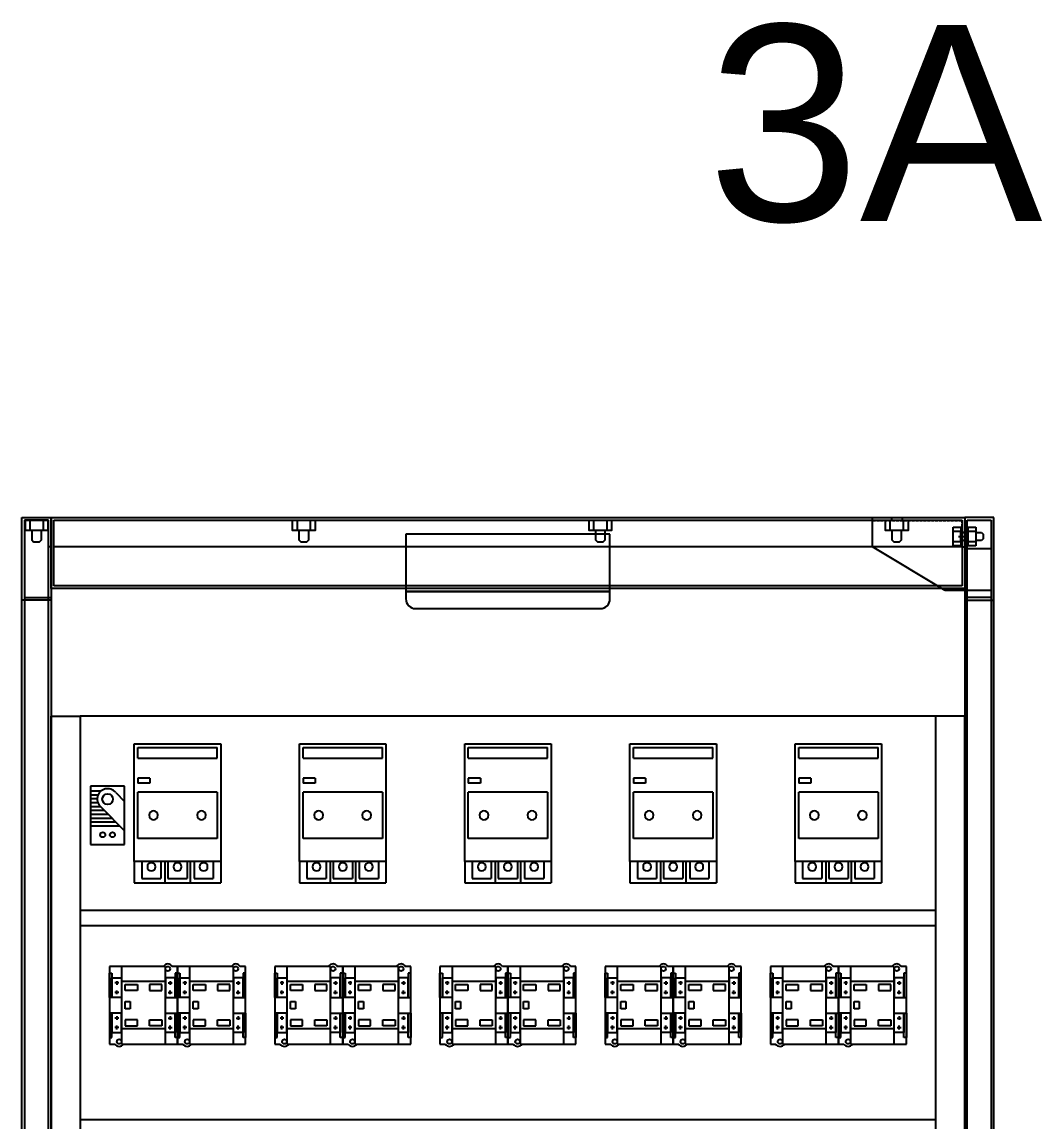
# Model space of a CAD drawing. Header units: millimetres. Extents: x 3151 to 30896, y 1337 to 7086.
# Drawn here: x 28971 to 30021, y 5915 to 7047 of the extents above; entities that cross this region are included whole.
import ezdxf

# ---------------------------------------------------------------- set-up
doc = ezdxf.new("R2010")
doc.units = ezdxf.units.MM
doc.linetypes.add('CENTER', pattern=[2, 1.25, -0.25, 0.25, -0.25])
doc.linetypes.add('DASHED2', pattern=[0.375, 0.25, -0.125])
doc.styles.get("Standard").update_dxf_attribs({"font": 'arial.ttf'})

msp = doc.modelspace()

# ---------------------------------------------------------------- linework, layer by layer
at = {"color": 7}
for p, q in [((28971.5, 6451.7), (28971.5, 6536.7)), ((28971.5, 6536.7), (29001.5, 6536.7)), ((28971.5, 4336.7), (28971.5, 6536.7)), ((28971.5, 6536.7), (29001.5, 6536.7)), ((28998.8, 6534), (28974.1, 6534)), ((28974.1, 6534), (28974.1, 6454.3)), ((28998.8, 6534), (28974.1, 6534)), ((28974.1, 6534), (28974.1, 4339.3)), ((28998.8, 6506.7), (28998.8, 6534)), ((28998.8, 4339.3), (28998.8, 6534)), ((29001.5, 6536.7), (29001.5, 6506.7)), ((29001.5, 6536.7), (29001.5, 4336.7)), ((29001.5, 6463.7), (29001.5, 6536.7)), ((29001.5, 6536.7), (29941.5, 6536.7)), ((29004.1, 6534), (29938.8, 6534)), ((29004.1, 6466.3), (29004.1, 6534)), ((29846.5, 6506.7), (29846.5, 6536.7)), ((29846.5, 6536.7), (29941.5, 6536.7)), ((29938.8, 6534), (29938.8, 6466.3)), ((29941.5, 6536.7), (29941.5, 6504.7)), ((29971.5, 6536.7), (29941.5, 6536.7)), ((29941.5, 6536.7), (29941.5, 6506.7)), ((29971.5, 6536.7), (29941.5, 6536.7)), ((29941.5, 6536.7), (29941.5, 4336.7)), ((29941.5, 6536.7), (29941.5, 6463.7)), ((29944.1, 6506.7), (29944.1, 6534)), ((29944.1, 6534), (29968.8, 6534)), ((29944.1, 6534), (29968.8, 6534)), ((29944.1, 4339.3), (29944.1, 6534)), ((29968.8, 6534), (29968.8, 6454.3)), ((29968.8, 6534), (29968.8, 4339.3)), ((29971.5, 6451.7), (29971.5, 6536.7)), ((29971.5, 4336.7), (29971.5, 6536.7)), ((29576.5, 6519.5), (29366.5, 6519.5)), ((29366.5, 6519.5), (29366.5, 6460.5)), ((29576.5, 6460.5), (29576.5, 6519.5)), ((29929.6, 6507.7), (29929.6, 6526.7)), ((29929.6, 6526.7), (29937.6, 6526.7)), ((29929.6, 6511.6), (29929.6, 6522.8)), ((29929.6, 6522.8), (29937.6, 6522.8)), ((29937.6, 6526.7), (29937.6, 6507.7)), ((29937.6, 6522.8), (29937.6, 6511.6)), ((29937.6, 6513.2), (29937.6, 6521.2)), ((29937.6, 6521.2), (29945, 6521.2)), ((29945, 6507.7), (29945, 6526.7)), ((29945, 6526.7), (29953, 6526.7)), ((29945, 6511.6), (29945, 6522.8)), ((29945, 6522.8), (29953, 6522.8)), ((29953, 6526.7), (29953, 6507.7)), ((29953, 6522.8), (29953, 6511.6)), ((29953, 6521.2), (29958.7, 6521.2)), ((29958.7, 6521.2), (29960.3, 6519.6)), ((29960.3, 6519.6), (29960.3, 6514.8)), ((29001.5, 6506.7), (28998.8, 6506.7)), ((29938.8, 6506.7), (29004.1, 6506.7)), ((29921.5, 6461.7), (29846.5, 6506.7)), ((29937.6, 6511.6), (29929.6, 6511.6)), ((29937.6, 6507.7), (29929.6, 6507.7)), ((29945, 6513.2), (29937.6, 6513.2)), ((29941.5, 6506.7), (29944.1, 6506.7)), ((29953, 6511.6), (29945, 6511.6)), ((29953, 6507.7), (29945, 6507.7)), ((29958.7, 6513.2), (29953, 6513.2)), ((29960.3, 6514.8), (29958.7, 6513.2)), ((29941.5, 6504.7), (29968.8, 6504.7)), ((29968.8, 6504.7), (29968.8, 6461.7)), ((29941.5, 6463.7), (29001.5, 6463.7)), ((29938.8, 6466.3), (29004.1, 6466.3)), ((29968.8, 6461.7), (29921.5, 6461.7)), ((29001.5, 6451.7), (28971.5, 6451.7)), ((28974.1, 6454.3), (29001.5, 6454.3)), ((29001.5, 6454.3), (29001.5, 6451.7)), ((29576.5, 6460.5), (29366.5, 6460.5)), ((29366.5, 6460.5), (29366.5, 6453)), ((29366.5, 6460.5), (29576.5, 6460.5)), ((29576.5, 6453), (29576.5, 6460.5)), ((29941.5, 6454.3), (29941.5, 6451.7)), ((29968.8, 6454.3), (29941.5, 6454.3)), ((29941.5, 6451.7), (29971.5, 6451.7)), ((29376.5, 6443), (29566.5, 6443)), ((29001.5, 4779.2), (29001.5, 6332.2)), ((29001.5, 6332.2), (29031.5, 6332.2)), ((29911.5, 6332.2), (29031.5, 6332.2)), ((29031.5, 6332.2), (29031.5, 4779.2)), ((29941.5, 6332.2), (29911.5, 6332.2)), ((29911.5, 6332.2), (29911.5, 4779.2)), ((29941.5, 4779.2), (29941.5, 6332.2)), ((29087, 6303.7), (29176, 6303.7)), ((29087, 6182.6), (29087, 6303.7)), ((29176, 6303.7), (29176, 6182.6)), ((29257, 6303.7), (29346, 6303.7)), ((29257, 6182.6), (29257, 6303.7)), ((29346, 6303.7), (29346, 6182.6)), ((29427, 6303.7), (29516, 6303.7)), ((29427, 6182.6), (29427, 6303.7)), ((29516, 6303.7), (29516, 6182.6)), ((29597, 6303.7), (29686, 6303.7)), ((29597, 6182.6), (29597, 6303.7)), ((29686, 6303.7), (29686, 6182.6)), ((29767, 6303.7), (29856, 6303.7)), ((29767, 6182.6), (29767, 6303.7)), ((29856, 6303.7), (29856, 6182.6)), ((29090.7, 6299.8), (29172.3, 6299.8)), ((29090.7, 6288.8), (29090.7, 6299.8)), ((29172.3, 6288.8), (29172.3, 6299.8)), ((29260.7, 6299.8), (29342.3, 6299.8)), ((29260.7, 6288.8), (29260.7, 6299.8)), ((29342.3, 6288.8), (29342.3, 6299.8)), ((29430.7, 6299.8), (29512.3, 6299.8)), ((29430.7, 6288.8), (29430.7, 6299.8)), ((29512.3, 6288.8), (29512.3, 6299.8)), ((29600.7, 6299.8), (29682.3, 6299.8)), ((29600.7, 6288.8), (29600.7, 6299.8)), ((29682.3, 6288.8), (29682.3, 6299.8)), ((29770.7, 6299.8), (29852.3, 6299.8)), ((29770.7, 6288.8), (29770.7, 6299.8)), ((29852.3, 6288.8), (29852.3, 6299.8)), ((29090.7, 6288.8), (29172.3, 6288.8)), ((29260.7, 6288.8), (29342.3, 6288.8)), ((29430.7, 6288.8), (29512.3, 6288.8)), ((29600.7, 6288.8), (29682.3, 6288.8)), ((29770.7, 6288.8), (29852.3, 6288.8)), ((29077.1, 6260.1), (29042.1, 6260.1)), ((29042.1, 6260.1), (29042.1, 6200.1)), ((29077.1, 6200.1), (29077.1, 6260.1)), ((29103.1, 6268.4), (29090.7, 6268.4)), ((29090.7, 6268.4), (29090.7, 6263.3)), ((29103.1, 6263.3), (29090.7, 6263.3)), ((29103.1, 6268.4), (29103.1, 6263.3)), ((29273.1, 6268.4), (29260.7, 6268.4)), ((29260.7, 6268.4), (29260.7, 6263.3)), ((29273.1, 6263.3), (29260.7, 6263.3)), ((29273.1, 6268.4), (29273.1, 6263.3)), ((29443.1, 6268.4), (29430.7, 6268.4)), ((29430.7, 6268.4), (29430.7, 6263.3)), ((29443.1, 6263.3), (29430.7, 6263.3)), ((29443.1, 6268.4), (29443.1, 6263.3)), ((29613.1, 6268.4), (29600.7, 6268.4)), ((29600.7, 6268.4), (29600.7, 6263.3)), ((29613.1, 6263.3), (29600.7, 6263.3)), ((29613.1, 6268.4), (29613.1, 6263.3)), ((29783.1, 6268.4), (29770.7, 6268.4)), ((29770.7, 6268.4), (29770.7, 6263.3)), ((29783.1, 6263.3), (29770.7, 6263.3)), ((29783.1, 6268.4), (29783.1, 6263.3)), ((29042.1, 6255.3), (29053.1, 6255.3)), ((29042.1, 6251.3), (29049.9, 6251.3)), ((29042.1, 6247.3), (29048.9, 6247.3)), ((29067.9, 6253.6), (29077.1, 6244.4)), ((29172.3, 6254.1), (29090.7, 6254.1)), ((29090.7, 6206.1), (29090.7, 6254.1)), ((29172.3, 6254.1), (29172.3, 6206.1)), ((29342.3, 6254.1), (29260.7, 6254.1)), ((29260.7, 6206.1), (29260.7, 6254.1)), ((29342.3, 6254.1), (29342.3, 6206.1)), ((29512.3, 6254.1), (29430.7, 6254.1)), ((29430.7, 6206.1), (29430.7, 6254.1)), ((29512.3, 6254.1), (29512.3, 6206.1)), ((29682.3, 6254.1), (29600.7, 6254.1)), ((29600.7, 6206.1), (29600.7, 6254.1)), ((29682.3, 6254.1), (29682.3, 6206.1)), ((29852.3, 6254.1), (29770.7, 6254.1)), ((29770.7, 6206.1), (29770.7, 6254.1)), ((29852.3, 6254.1), (29852.3, 6206.1)), ((29042.1, 6243.3), (29049.5, 6243.3)), ((29042.1, 6239.3), (29051.9, 6239.3)), ((29042.1, 6235.3), (29056, 6235.3)), ((29053, 6238.4), (29077.1, 6214.3)), ((29042.1, 6231.3), (29060, 6231.3)), ((29042.1, 6227.3), (29064.1, 6227.3)), ((29042.1, 6223.3), (29068.1, 6223.3)), ((29042.1, 6219.3), (29072.1, 6219.3)), ((29172.3, 6206.1), (29090.7, 6206.1)), ((29342.3, 6206.1), (29260.7, 6206.1)), ((29512.3, 6206.1), (29430.7, 6206.1)), ((29682.3, 6206.1), (29600.7, 6206.1)), ((29852.3, 6206.1), (29770.7, 6206.1)), ((29042.1, 6200.1), (29077.1, 6200.1)), ((29176, 6182.6), (29087, 6182.6)), ((29087, 6182.6), (29087, 6160.7)), ((29094.7, 6182.6), (29094.7, 6164.9)), ((29114.4, 6182.6), (29114.4, 6164.9)), ((29118.5, 6182.6), (29118.5, 6160.7)), ((29121.6, 6182.6), (29121.6, 6164.9)), ((29141.4, 6182.6), (29141.4, 6164.9)), ((29144.5, 6182.6), (29144.5, 6160.7)), ((29148.5, 6182.6), (29148.5, 6164.9)), ((29168.3, 6182.6), (29168.3, 6164.9)), ((29176, 6182.6), (29176, 6160.7)), ((29346, 6182.6), (29257, 6182.6)), ((29257, 6182.6), (29257, 6160.7)), ((29264.7, 6182.6), (29264.7, 6164.9)), ((29284.4, 6182.6), (29284.4, 6164.9)), ((29288.5, 6182.6), (29288.5, 6160.7)), ((29291.6, 6182.6), (29291.6, 6164.9)), ((29311.4, 6182.6), (29311.4, 6164.9)), ((29314.5, 6182.6), (29314.5, 6160.7)), ((29318.5, 6182.6), (29318.5, 6164.9)), ((29338.3, 6182.6), (29338.3, 6164.9)), ((29346, 6182.6), (29346, 6160.7)), ((29516, 6182.6), (29427, 6182.6)), ((29427, 6182.6), (29427, 6160.7)), ((29434.7, 6182.6), (29434.7, 6164.9)), ((29454.4, 6182.6), (29454.4, 6164.9)), ((29458.5, 6182.6), (29458.5, 6160.7)), ((29461.6, 6182.6), (29461.6, 6164.9)), ((29481.4, 6182.6), (29481.4, 6164.9)), ((29484.5, 6182.6), (29484.5, 6160.7)), ((29488.5, 6182.6), (29488.5, 6164.9)), ((29508.3, 6182.6), (29508.3, 6164.9)), ((29516, 6182.6), (29516, 6160.7)), ((29686, 6182.6), (29597, 6182.6)), ((29597, 6182.6), (29597, 6160.7)), ((29604.7, 6182.6), (29604.7, 6164.9)), ((29624.4, 6182.6), (29624.4, 6164.9)), ((29628.5, 6182.6), (29628.5, 6160.7)), ((29631.6, 6182.6), (29631.6, 6164.9)), ((29651.4, 6182.6), (29651.4, 6164.9)), ((29654.5, 6182.6), (29654.5, 6160.7)), ((29658.5, 6182.6), (29658.5, 6164.9)), ((29678.3, 6182.6), (29678.3, 6164.9)), ((29686, 6182.6), (29686, 6160.7)), ((29856, 6182.6), (29767, 6182.6)), ((29767, 6182.6), (29767, 6160.7)), ((29774.7, 6182.6), (29774.7, 6164.9)), ((29794.4, 6182.6), (29794.4, 6164.9)), ((29798.5, 6182.6), (29798.5, 6160.7)), ((29801.6, 6182.6), (29801.6, 6164.9)), ((29821.4, 6182.6), (29821.4, 6164.9)), ((29824.5, 6182.6), (29824.5, 6160.7)), ((29828.5, 6182.6), (29828.5, 6164.9)), ((29848.3, 6182.6), (29848.3, 6164.9)), ((29856, 6182.6), (29856, 6160.7)), ((29087, 6160.7), (29176, 6160.7)), ((29094.7, 6164.9), (29114.4, 6164.9)), ((29121.6, 6164.9), (29141.4, 6164.9)), ((29148.5, 6164.9), (29168.3, 6164.9)), ((29257, 6160.7), (29346, 6160.7)), ((29264.7, 6164.9), (29284.4, 6164.9)), ((29291.6, 6164.9), (29311.4, 6164.9)), ((29318.5, 6164.9), (29338.3, 6164.9)), ((29427, 6160.7), (29516, 6160.7)), ((29434.7, 6164.9), (29454.4, 6164.9)), ((29461.6, 6164.9), (29481.4, 6164.9)), ((29488.5, 6164.9), (29508.3, 6164.9)), ((29597, 6160.7), (29686, 6160.7)), ((29604.7, 6164.9), (29624.4, 6164.9)), ((29631.6, 6164.9), (29651.4, 6164.9)), ((29658.5, 6164.9), (29678.3, 6164.9)), ((29767, 6160.7), (29856, 6160.7)), ((29774.7, 6164.9), (29794.4, 6164.9)), ((29801.6, 6164.9), (29821.4, 6164.9)), ((29828.5, 6164.9), (29848.3, 6164.9)), ((29911.5, 6132.2), (29031.5, 6132.2)), ((29031.5, 6116.7), (29911.5, 6116.7)), ((29941.5, 6116.7), (29941.5, 5916.7)), ((29074, 6074.6), (29061.5, 6074.6)), ((29061.5, 6074.6), (29061.5, 5994.6)), ((29061.5, 6042.7), (29061.5, 6067.7)), ((29061.5, 6067.7), (29064, 6067.7)), ((29064, 6067.7), (29064, 6042.7)), ((29119, 6074.6), (29074, 6074.6)), ((29074, 6074.6), (29074, 5994.6)), ((29119, 5994.6), (29119, 6074.6)), ((29131.5, 6074.6), (29125.8, 6074.6)), ((29131.5, 6067.7), (29129, 6067.7)), ((29129, 6067.7), (29129, 6042.7)), ((29144, 6074.6), (29131.5, 6074.6)), ((29131.5, 6074.6), (29131.5, 5994.6)), ((29131.5, 5994.6), (29131.5, 6074.6)), ((29131.5, 6042.7), (29131.5, 6067.7)), ((29131.5, 6067.7), (29134, 6067.7)), ((29131.5, 6042.7), (29131.5, 6067.7)), ((29134, 6067.7), (29134, 6042.7)), ((29189, 6074.6), (29144, 6074.6)), ((29144, 6074.6), (29144, 5994.6)), ((29189, 5994.6), (29189, 6074.6)), ((29201.5, 6074.6), (29195.8, 6074.6)), ((29201.5, 6067.7), (29199, 6067.7)), ((29199, 6067.7), (29199, 6042.7)), ((29201.5, 5994.6), (29201.5, 6074.6)), ((29201.5, 6042.7), (29201.5, 6067.7)), ((29244, 6074.6), (29231.5, 6074.6)), ((29231.5, 6074.6), (29231.5, 5994.6)), ((29231.5, 6042.7), (29231.5, 6067.7)), ((29231.5, 6067.7), (29234, 6067.7)), ((29234, 6067.7), (29234, 6042.7)), ((29289, 6074.6), (29244, 6074.6)), ((29244, 6074.6), (29244, 5994.6)), ((29289, 5994.6), (29289, 6074.6)), ((29301.5, 6074.6), (29295.8, 6074.6)), ((29301.5, 6067.7), (29299, 6067.7)), ((29299, 6067.7), (29299, 6042.7)), ((29301.5, 5994.6), (29301.5, 6074.6)), ((29314, 6074.6), (29301.5, 6074.6)), ((29301.5, 6074.6), (29301.5, 5994.6)), ((29301.5, 6042.7), (29301.5, 6067.7)), ((29301.5, 6042.7), (29301.5, 6067.7)), ((29301.5, 6067.7), (29304, 6067.7)), ((29304, 6067.7), (29304, 6042.7)), ((29359, 6074.6), (29314, 6074.6)), ((29314, 6074.6), (29314, 5994.6)), ((29359, 5994.6), (29359, 6074.6)), ((29371.5, 6074.6), (29365.8, 6074.6)), ((29371.5, 6067.7), (29369, 6067.7)), ((29369, 6067.7), (29369, 6042.7)), ((29371.5, 5994.6), (29371.5, 6074.6)), ((29371.5, 6042.7), (29371.5, 6067.7)), ((29414, 6074.6), (29401.5, 6074.6)), ((29401.5, 6074.6), (29401.5, 5994.6)), ((29401.5, 6042.7), (29401.5, 6067.7)), ((29401.5, 6067.7), (29404, 6067.7)), ((29404, 6067.7), (29404, 6042.7)), ((29459, 6074.6), (29414, 6074.6)), ((29414, 6074.6), (29414, 5994.6)), ((29459, 5994.6), (29459, 6074.6)), ((29471.5, 6074.6), (29465.8, 6074.6)), ((29471.5, 6067.7), (29469, 6067.7)), ((29469, 6067.7), (29469, 6042.7)), ((29484, 6074.6), (29471.5, 6074.6)), ((29471.5, 6074.6), (29471.5, 5994.6)), ((29471.5, 5994.6), (29471.5, 6074.6)), ((29471.5, 6042.7), (29471.5, 6067.7)), ((29471.5, 6067.7), (29474, 6067.7)), ((29471.5, 6042.7), (29471.5, 6067.7)), ((29474, 6067.7), (29474, 6042.7)), ((29529, 6074.6), (29484, 6074.6)), ((29484, 6074.6), (29484, 5994.6)), ((29529, 5994.6), (29529, 6074.6)), ((29541.5, 6074.6), (29535.8, 6074.6)), ((29541.5, 6067.7), (29539, 6067.7)), ((29539, 6067.7), (29539, 6042.7)), ((29541.5, 5994.6), (29541.5, 6074.6)), ((29541.5, 6042.7), (29541.5, 6067.7)), ((29584, 6074.6), (29571.5, 6074.6)), ((29571.5, 6074.6), (29571.5, 5994.6)), ((29571.5, 6042.7), (29571.5, 6067.7)), ((29571.5, 6067.7), (29574, 6067.7)), ((29574, 6067.7), (29574, 6042.7)), ((29629, 6074.6), (29584, 6074.6)), ((29584, 6074.6), (29584, 5994.6)), ((29629, 5994.6), (29629, 6074.6)), ((29641.5, 6074.6), (29635.8, 6074.6)), ((29641.5, 6067.7), (29639, 6067.7)), ((29639, 6067.7), (29639, 6042.7)), ((29654, 6074.6), (29641.5, 6074.6)), ((29641.5, 6074.6), (29641.5, 5994.6)), ((29641.5, 5994.6), (29641.5, 6074.6)), ((29641.5, 6042.7), (29641.5, 6067.7)), ((29641.5, 6067.7), (29644, 6067.7)), ((29641.5, 6042.7), (29641.5, 6067.7)), ((29644, 6067.7), (29644, 6042.7)), ((29699, 6074.6), (29654, 6074.6)), ((29654, 6074.6), (29654, 5994.6)), ((29699, 5994.6), (29699, 6074.6)), ((29711.5, 6074.6), (29705.8, 6074.6)), ((29711.5, 6067.7), (29709, 6067.7)), ((29709, 6067.7), (29709, 6042.7)), ((29711.5, 5994.6), (29711.5, 6074.6)), ((29711.5, 6042.7), (29711.5, 6067.7)), ((29754, 6074.6), (29741.5, 6074.6)), ((29741.5, 6074.6), (29741.5, 5994.6)), ((29741.5, 6042.7), (29741.5, 6067.7)), ((29741.5, 6067.7), (29744, 6067.7)), ((29744, 6067.7), (29744, 6042.7)), ((29799, 6074.6), (29754, 6074.6)), ((29754, 6074.6), (29754, 5994.6)), ((29799, 5994.6), (29799, 6074.6)), ((29811.5, 6074.6), (29805.8, 6074.6)), ((29811.5, 6067.7), (29809, 6067.7)), ((29809, 6067.7), (29809, 6042.7)), ((29811.5, 5994.6), (29811.5, 6074.6)), ((29824, 6074.6), (29811.5, 6074.6)), ((29811.5, 6074.6), (29811.5, 5994.6)), ((29811.5, 6042.7), (29811.5, 6067.7)), ((29811.5, 6042.7), (29811.5, 6067.7)), ((29811.5, 6067.7), (29814, 6067.7)), ((29814, 6067.7), (29814, 6042.7)), ((29869, 6074.6), (29824, 6074.6)), ((29824, 6074.6), (29824, 5994.6)), ((29869, 5994.6), (29869, 6074.6)), ((29881.5, 6074.6), (29875.8, 6074.6)), ((29881.5, 6067.7), (29879, 6067.7)), ((29879, 6067.7), (29879, 6042.7)), ((29881.5, 5994.6), (29881.5, 6074.6)), ((29881.5, 6042.7), (29881.5, 6067.7)), ((29064, 6042.7), (29064, 6062.7)), ((29064, 6062.7), (29074, 6062.7)), ((29071, 6057.5), (29067, 6057.5)), ((29069, 6059.5), (29069, 6055.5)), ((29074, 6062.7), (29074, 6042.7)), ((29119, 6059), (29074, 6059)), ((29077.6, 6049.8), (29077.6, 6056)), ((29077.6, 6056), (29090.2, 6056)), ((29090.2, 6056), (29090.2, 6049.8)), ((29115.3, 6056), (29102.8, 6056)), ((29102.8, 6056), (29102.8, 6049.8)), ((29115.3, 6049.8), (29115.3, 6056)), ((29129, 6062.7), (29119, 6062.7)), ((29119, 6062.7), (29119, 6042.7)), ((29122, 6057.5), (29126, 6057.5)), ((29124, 6059.5), (29124, 6055.5)), ((29129, 6042.7), (29129, 6062.7)), ((29134, 6042.7), (29134, 6062.7)), ((29134, 6062.7), (29144, 6062.7)), ((29141, 6057.5), (29137, 6057.5)), ((29139, 6059.5), (29139, 6055.5)), ((29144, 6062.7), (29144, 6042.7)), ((29189, 6059), (29144, 6059)), ((29147.6, 6049.8), (29147.6, 6056)), ((29147.6, 6056), (29160.2, 6056)), ((29160.2, 6056), (29160.2, 6049.8)), ((29185.3, 6056), (29172.8, 6056)), ((29172.8, 6056), (29172.8, 6049.8)), ((29185.3, 6049.8), (29185.3, 6056)), ((29199, 6062.7), (29189, 6062.7)), ((29189, 6062.7), (29189, 6042.7)), ((29192, 6057.5), (29196, 6057.5)), ((29194, 6059.5), (29194, 6055.5)), ((29199, 6042.7), (29199, 6062.7)), ((29234, 6042.7), (29234, 6062.7)), ((29234, 6062.7), (29244, 6062.7)), ((29241, 6057.5), (29237, 6057.5)), ((29239, 6059.5), (29239, 6055.5)), ((29244, 6062.7), (29244, 6042.7)), ((29289, 6059), (29244, 6059)), ((29247.6, 6049.8), (29247.6, 6056)), ((29247.6, 6056), (29260.2, 6056)), ((29260.2, 6056), (29260.2, 6049.8)), ((29285.3, 6056), (29272.8, 6056)), ((29272.8, 6056), (29272.8, 6049.8)), ((29285.3, 6049.8), (29285.3, 6056)), ((29299, 6062.7), (29289, 6062.7)), ((29289, 6062.7), (29289, 6042.7)), ((29292, 6057.5), (29296, 6057.5)), ((29294, 6059.5), (29294, 6055.5)), ((29299, 6042.7), (29299, 6062.7)), ((29304, 6042.7), (29304, 6062.7)), ((29304, 6062.7), (29314, 6062.7)), ((29311, 6057.5), (29307, 6057.5)), ((29309, 6059.5), (29309, 6055.5)), ((29314, 6062.7), (29314, 6042.7)), ((29359, 6059), (29314, 6059)), ((29317.6, 6049.8), (29317.6, 6056)), ((29317.6, 6056), (29330.2, 6056)), ((29330.2, 6056), (29330.2, 6049.8)), ((29355.3, 6056), (29342.8, 6056)), ((29342.8, 6056), (29342.8, 6049.8)), ((29355.3, 6049.8), (29355.3, 6056)), ((29369, 6062.7), (29359, 6062.7)), ((29359, 6062.7), (29359, 6042.7)), ((29362, 6057.5), (29366, 6057.5)), ((29364, 6059.5), (29364, 6055.5)), ((29369, 6042.7), (29369, 6062.7)), ((29404, 6042.7), (29404, 6062.7)), ((29404, 6062.7), (29414, 6062.7)), ((29411, 6057.5), (29407, 6057.5)), ((29409, 6059.5), (29409, 6055.5)), ((29414, 6062.7), (29414, 6042.7)), ((29459, 6059), (29414, 6059)), ((29417.6, 6049.8), (29417.6, 6056)), ((29417.6, 6056), (29430.2, 6056)), ((29430.2, 6056), (29430.2, 6049.8)), ((29455.3, 6056), (29442.8, 6056)), ((29442.8, 6056), (29442.8, 6049.8)), ((29455.3, 6049.8), (29455.3, 6056)), ((29469, 6062.7), (29459, 6062.7)), ((29459, 6062.7), (29459, 6042.7)), ((29462, 6057.5), (29466, 6057.5)), ((29464, 6059.5), (29464, 6055.5)), ((29469, 6042.7), (29469, 6062.7)), ((29474, 6042.7), (29474, 6062.7)), ((29474, 6062.7), (29484, 6062.7)), ((29481, 6057.5), (29477, 6057.5)), ((29479, 6059.5), (29479, 6055.5)), ((29484, 6062.7), (29484, 6042.7)), ((29529, 6059), (29484, 6059)), ((29487.6, 6049.8), (29487.6, 6056)), ((29487.6, 6056), (29500.2, 6056)), ((29500.2, 6056), (29500.2, 6049.8)), ((29525.3, 6056), (29512.8, 6056)), ((29512.8, 6056), (29512.8, 6049.8)), ((29525.3, 6049.8), (29525.3, 6056)), ((29539, 6062.7), (29529, 6062.7)), ((29529, 6062.7), (29529, 6042.7)), ((29532, 6057.5), (29536, 6057.5)), ((29534, 6059.5), (29534, 6055.5)), ((29539, 6042.7), (29539, 6062.7)), ((29574, 6042.7), (29574, 6062.7)), ((29574, 6062.7), (29584, 6062.7)), ((29581, 6057.5), (29577, 6057.5)), ((29579, 6059.5), (29579, 6055.5)), ((29584, 6062.7), (29584, 6042.7)), ((29629, 6059), (29584, 6059)), ((29587.6, 6049.8), (29587.6, 6056)), ((29587.6, 6056), (29600.2, 6056)), ((29600.2, 6056), (29600.2, 6049.8)), ((29625.3, 6056), (29612.8, 6056)), ((29612.8, 6056), (29612.8, 6049.8)), ((29625.3, 6049.8), (29625.3, 6056)), ((29639, 6062.7), (29629, 6062.7)), ((29629, 6062.7), (29629, 6042.7)), ((29632, 6057.5), (29636, 6057.5)), ((29634, 6059.5), (29634, 6055.5)), ((29639, 6042.7), (29639, 6062.7)), ((29644, 6042.7), (29644, 6062.7)), ((29644, 6062.7), (29654, 6062.7)), ((29651, 6057.5), (29647, 6057.5)), ((29649, 6059.5), (29649, 6055.5)), ((29654, 6062.7), (29654, 6042.7)), ((29699, 6059), (29654, 6059)), ((29657.6, 6049.8), (29657.6, 6056)), ((29657.6, 6056), (29670.2, 6056)), ((29670.2, 6056), (29670.2, 6049.8)), ((29695.3, 6056), (29682.8, 6056)), ((29682.8, 6056), (29682.8, 6049.8)), ((29695.3, 6049.8), (29695.3, 6056)), ((29709, 6062.7), (29699, 6062.7)), ((29699, 6062.7), (29699, 6042.7)), ((29702, 6057.5), (29706, 6057.5)), ((29704, 6059.5), (29704, 6055.5)), ((29709, 6042.7), (29709, 6062.7)), ((29744, 6042.7), (29744, 6062.7)), ((29744, 6062.7), (29754, 6062.7)), ((29751, 6057.5), (29747, 6057.5)), ((29749, 6059.5), (29749, 6055.5)), ((29754, 6062.7), (29754, 6042.7)), ((29799, 6059), (29754, 6059)), ((29757.6, 6049.8), (29757.6, 6056)), ((29757.6, 6056), (29770.2, 6056)), ((29770.2, 6056), (29770.2, 6049.8)), ((29795.3, 6056), (29782.8, 6056)), ((29782.8, 6056), (29782.8, 6049.8)), ((29795.3, 6049.8), (29795.3, 6056)), ((29809, 6062.7), (29799, 6062.7)), ((29799, 6062.7), (29799, 6042.7)), ((29802, 6057.5), (29806, 6057.5)), ((29804, 6059.5), (29804, 6055.5)), ((29809, 6042.7), (29809, 6062.7)), ((29814, 6042.7), (29814, 6062.7)), ((29814, 6062.7), (29824, 6062.7)), ((29821, 6057.5), (29817, 6057.5)), ((29819, 6059.5), (29819, 6055.5)), ((29824, 6062.7), (29824, 6042.7)), ((29869, 6059), (29824, 6059)), ((29827.6, 6049.8), (29827.6, 6056)), ((29827.6, 6056), (29840.2, 6056)), ((29840.2, 6056), (29840.2, 6049.8)), ((29865.3, 6056), (29852.8, 6056)), ((29852.8, 6056), (29852.8, 6049.8)), ((29865.3, 6049.8), (29865.3, 6056)), ((29879, 6062.7), (29869, 6062.7)), ((29869, 6062.7), (29869, 6042.7)), ((29872, 6057.5), (29876, 6057.5)), ((29874, 6059.5), (29874, 6055.5)), ((29879, 6042.7), (29879, 6062.7)), ((29064, 6042.7), (29061.5, 6042.7)), ((29074, 6042.7), (29064, 6042.7)), ((29071, 6047.8), (29067, 6047.8)), ((29069, 6045.8), (29069, 6049.8)), ((29090.2, 6049.8), (29077.6, 6049.8)), ((29102.8, 6049.8), (29115.3, 6049.8)), ((29119, 6042.7), (29129, 6042.7)), ((29122, 6047.8), (29126, 6047.8)), ((29124, 6045.8), (29124, 6049.8)), ((29129, 6042.7), (29131.5, 6042.7)), ((29134, 6042.7), (29131.5, 6042.7)), ((29144, 6042.7), (29134, 6042.7)), ((29141, 6047.8), (29137, 6047.8)), ((29139, 6045.8), (29139, 6049.8)), ((29160.2, 6049.8), (29147.6, 6049.8)), ((29172.8, 6049.8), (29185.3, 6049.8)), ((29189, 6042.7), (29199, 6042.7)), ((29192, 6047.8), (29196, 6047.8)), ((29194, 6045.8), (29194, 6049.8)), ((29199, 6042.7), (29201.5, 6042.7)), ((29234, 6042.7), (29231.5, 6042.7)), ((29244, 6042.7), (29234, 6042.7)), ((29241, 6047.8), (29237, 6047.8)), ((29239, 6045.8), (29239, 6049.8)), ((29260.2, 6049.8), (29247.6, 6049.8)), ((29272.8, 6049.8), (29285.3, 6049.8)), ((29289, 6042.7), (29299, 6042.7)), ((29292, 6047.8), (29296, 6047.8)), ((29294, 6045.8), (29294, 6049.8)), ((29299, 6042.7), (29301.5, 6042.7)), ((29304, 6042.7), (29301.5, 6042.7)), ((29314, 6042.7), (29304, 6042.7)), ((29311, 6047.8), (29307, 6047.8)), ((29309, 6045.8), (29309, 6049.8)), ((29330.2, 6049.8), (29317.6, 6049.8)), ((29342.8, 6049.8), (29355.3, 6049.8)), ((29359, 6042.7), (29369, 6042.7)), ((29362, 6047.8), (29366, 6047.8)), ((29364, 6045.8), (29364, 6049.8)), ((29369, 6042.7), (29371.5, 6042.7)), ((29404, 6042.7), (29401.5, 6042.7)), ((29414, 6042.7), (29404, 6042.7)), ((29411, 6047.8), (29407, 6047.8)), ((29409, 6045.8), (29409, 6049.8)), ((29430.2, 6049.8), (29417.6, 6049.8)), ((29442.8, 6049.8), (29455.3, 6049.8)), ((29459, 6042.7), (29469, 6042.7)), ((29462, 6047.8), (29466, 6047.8)), ((29464, 6045.8), (29464, 6049.8)), ((29469, 6042.7), (29471.5, 6042.7)), ((29474, 6042.7), (29471.5, 6042.7)), ((29484, 6042.7), (29474, 6042.7)), ((29481, 6047.8), (29477, 6047.8)), ((29479, 6045.8), (29479, 6049.8)), ((29500.2, 6049.8), (29487.6, 6049.8)), ((29512.8, 6049.8), (29525.3, 6049.8)), ((29529, 6042.7), (29539, 6042.7)), ((29532, 6047.8), (29536, 6047.8)), ((29534, 6045.8), (29534, 6049.8)), ((29539, 6042.7), (29541.5, 6042.7)), ((29574, 6042.7), (29571.5, 6042.7)), ((29584, 6042.7), (29574, 6042.7)), ((29581, 6047.8), (29577, 6047.8)), ((29579, 6045.8), (29579, 6049.8)), ((29600.2, 6049.8), (29587.6, 6049.8)), ((29612.8, 6049.8), (29625.3, 6049.8)), ((29629, 6042.7), (29639, 6042.7)), ((29632, 6047.8), (29636, 6047.8)), ((29634, 6045.8), (29634, 6049.8)), ((29639, 6042.7), (29641.5, 6042.7)), ((29644, 6042.7), (29641.5, 6042.7)), ((29654, 6042.7), (29644, 6042.7)), ((29651, 6047.8), (29647, 6047.8)), ((29649, 6045.8), (29649, 6049.8)), ((29670.2, 6049.8), (29657.6, 6049.8)), ((29682.8, 6049.8), (29695.3, 6049.8)), ((29699, 6042.7), (29709, 6042.7)), ((29702, 6047.8), (29706, 6047.8)), ((29704, 6045.8), (29704, 6049.8)), ((29709, 6042.7), (29711.5, 6042.7)), ((29744, 6042.7), (29741.5, 6042.7)), ((29754, 6042.7), (29744, 6042.7)), ((29751, 6047.8), (29747, 6047.8)), ((29749, 6045.8), (29749, 6049.8)), ((29770.2, 6049.8), (29757.6, 6049.8)), ((29782.8, 6049.8), (29795.3, 6049.8)), ((29799, 6042.7), (29809, 6042.7)), ((29802, 6047.8), (29806, 6047.8)), ((29804, 6045.8), (29804, 6049.8)), ((29809, 6042.7), (29811.5, 6042.7)), ((29814, 6042.7), (29811.5, 6042.7)), ((29824, 6042.7), (29814, 6042.7)), ((29821, 6047.8), (29817, 6047.8)), ((29819, 6045.8), (29819, 6049.8)), ((29840.2, 6049.8), (29827.6, 6049.8)), ((29852.8, 6049.8), (29865.3, 6049.8)), ((29869, 6042.7), (29879, 6042.7)), ((29872, 6047.8), (29876, 6047.8)), ((29874, 6045.8), (29874, 6049.8)), ((29879, 6042.7), (29881.5, 6042.7)), ((29077.6, 6038.3), (29082.8, 6038.3)), ((29077.6, 6030.9), (29077.6, 6038.3)), ((29082.8, 6038.3), (29082.8, 6030.9)), ((29147.6, 6038.3), (29152.8, 6038.3)), ((29147.6, 6030.9), (29147.6, 6038.3)), ((29152.8, 6038.3), (29152.8, 6030.9)), ((29247.6, 6038.3), (29252.8, 6038.3)), ((29247.6, 6030.9), (29247.6, 6038.3)), ((29252.8, 6038.3), (29252.8, 6030.9)), ((29317.6, 6038.3), (29322.8, 6038.3)), ((29317.6, 6030.9), (29317.6, 6038.3)), ((29322.8, 6038.3), (29322.8, 6030.9)), ((29417.6, 6038.3), (29422.8, 6038.3)), ((29417.6, 6030.9), (29417.6, 6038.3)), ((29422.8, 6038.3), (29422.8, 6030.9)), ((29487.6, 6038.3), (29492.8, 6038.3)), ((29487.6, 6030.9), (29487.6, 6038.3)), ((29492.8, 6038.3), (29492.8, 6030.9)), ((29587.6, 6038.3), (29592.8, 6038.3)), ((29587.6, 6030.9), (29587.6, 6038.3)), ((29592.8, 6038.3), (29592.8, 6030.9)), ((29657.6, 6038.3), (29662.8, 6038.3)), ((29657.6, 6030.9), (29657.6, 6038.3)), ((29662.8, 6038.3), (29662.8, 6030.9)), ((29757.6, 6038.3), (29762.8, 6038.3)), ((29757.6, 6030.9), (29757.6, 6038.3)), ((29762.8, 6038.3), (29762.8, 6030.9)), ((29827.6, 6038.3), (29832.8, 6038.3)), ((29827.6, 6030.9), (29827.6, 6038.3)), ((29832.8, 6038.3), (29832.8, 6030.9)), ((29064, 6026.5), (29061.5, 6026.5)), ((29061.5, 6026.5), (29061.5, 6001.5)), ((29064, 6001.5), (29064, 6026.5)), ((29074, 6026.5), (29064, 6026.5)), ((29064, 6026.5), (29064, 6006.5)), ((29071, 6021.4), (29067, 6021.4)), ((29069, 6023.4), (29069, 6019.4)), ((29074, 6006.5), (29074, 6026.5)), ((29082.8, 6030.9), (29077.6, 6030.9)), ((29119, 6026.5), (29129, 6026.5)), ((29119, 6006.5), (29119, 6026.5)), ((29122, 6021.4), (29126, 6021.4)), ((29124, 6023.4), (29124, 6019.4)), ((29129, 6026.5), (29129, 6006.5)), ((29129, 6026.5), (29131.5, 6026.5)), ((29129, 6001.5), (29129, 6026.5)), ((29134, 6026.5), (29131.5, 6026.5)), ((29131.5, 6026.5), (29131.5, 6001.5)), ((29131.5, 6026.5), (29131.5, 6001.5)), ((29134, 6001.5), (29134, 6026.5)), ((29144, 6026.5), (29134, 6026.5)), ((29134, 6026.5), (29134, 6006.5)), ((29141, 6021.4), (29137, 6021.4)), ((29139, 6023.4), (29139, 6019.4)), ((29144, 6006.5), (29144, 6026.5)), ((29152.8, 6030.9), (29147.6, 6030.9)), ((29189, 6026.5), (29199, 6026.5)), ((29189, 6006.5), (29189, 6026.5)), ((29192, 6021.4), (29196, 6021.4)), ((29194, 6023.4), (29194, 6019.4)), ((29199, 6026.5), (29199, 6006.5)), ((29199, 6026.5), (29201.5, 6026.5)), ((29199, 6001.5), (29199, 6026.5)), ((29201.5, 6026.5), (29201.5, 6001.5)), ((29234, 6026.5), (29231.5, 6026.5)), ((29231.5, 6026.5), (29231.5, 6001.5)), ((29234, 6001.5), (29234, 6026.5)), ((29244, 6026.5), (29234, 6026.5)), ((29234, 6026.5), (29234, 6006.5)), ((29241, 6021.4), (29237, 6021.4)), ((29239, 6023.4), (29239, 6019.4)), ((29244, 6006.5), (29244, 6026.5)), ((29252.8, 6030.9), (29247.6, 6030.9)), ((29289, 6026.5), (29299, 6026.5)), ((29289, 6006.5), (29289, 6026.5)), ((29292, 6021.4), (29296, 6021.4)), ((29294, 6023.4), (29294, 6019.4)), ((29299, 6026.5), (29299, 6006.5)), ((29299, 6026.5), (29301.5, 6026.5)), ((29299, 6001.5), (29299, 6026.5)), ((29301.5, 6026.5), (29301.5, 6001.5)), ((29304, 6026.5), (29301.5, 6026.5)), ((29301.5, 6026.5), (29301.5, 6001.5)), ((29304, 6001.5), (29304, 6026.5)), ((29314, 6026.5), (29304, 6026.5)), ((29304, 6026.5), (29304, 6006.5)), ((29311, 6021.4), (29307, 6021.4)), ((29309, 6023.4), (29309, 6019.4)), ((29314, 6006.5), (29314, 6026.5)), ((29322.8, 6030.9), (29317.6, 6030.9)), ((29359, 6026.5), (29369, 6026.5)), ((29359, 6006.5), (29359, 6026.5)), ((29362, 6021.4), (29366, 6021.4)), ((29364, 6023.4), (29364, 6019.4)), ((29369, 6026.5), (29369, 6006.5)), ((29369, 6026.5), (29371.5, 6026.5)), ((29369, 6001.5), (29369, 6026.5)), ((29371.5, 6026.5), (29371.5, 6001.5)), ((29404, 6026.5), (29401.5, 6026.5)), ((29401.5, 6026.5), (29401.5, 6001.5)), ((29404, 6001.5), (29404, 6026.5)), ((29414, 6026.5), (29404, 6026.5)), ((29404, 6026.5), (29404, 6006.5)), ((29411, 6021.4), (29407, 6021.4)), ((29409, 6023.4), (29409, 6019.4)), ((29414, 6006.5), (29414, 6026.5)), ((29422.8, 6030.9), (29417.6, 6030.9)), ((29459, 6026.5), (29469, 6026.5)), ((29459, 6006.5), (29459, 6026.5)), ((29462, 6021.4), (29466, 6021.4)), ((29464, 6023.4), (29464, 6019.4)), ((29469, 6026.5), (29469, 6006.5)), ((29469, 6026.5), (29471.5, 6026.5)), ((29469, 6001.5), (29469, 6026.5)), ((29474, 6026.5), (29471.5, 6026.5)), ((29471.5, 6026.5), (29471.5, 6001.5)), ((29471.5, 6026.5), (29471.5, 6001.5)), ((29474, 6001.5), (29474, 6026.5)), ((29484, 6026.5), (29474, 6026.5)), ((29474, 6026.5), (29474, 6006.5)), ((29481, 6021.4), (29477, 6021.4)), ((29479, 6023.4), (29479, 6019.4)), ((29484, 6006.5), (29484, 6026.5)), ((29492.8, 6030.9), (29487.6, 6030.9)), ((29529, 6026.5), (29539, 6026.5)), ((29529, 6006.5), (29529, 6026.5)), ((29532, 6021.4), (29536, 6021.4)), ((29534, 6023.4), (29534, 6019.4)), ((29539, 6026.5), (29539, 6006.5)), ((29539, 6026.5), (29541.5, 6026.5)), ((29539, 6001.5), (29539, 6026.5)), ((29541.5, 6026.5), (29541.5, 6001.5)), ((29574, 6026.5), (29571.5, 6026.5)), ((29571.5, 6026.5), (29571.5, 6001.5)), ((29574, 6001.5), (29574, 6026.5)), ((29584, 6026.5), (29574, 6026.5)), ((29574, 6026.5), (29574, 6006.5)), ((29581, 6021.4), (29577, 6021.4)), ((29579, 6023.4), (29579, 6019.4)), ((29584, 6006.5), (29584, 6026.5)), ((29592.8, 6030.9), (29587.6, 6030.9)), ((29629, 6026.5), (29639, 6026.5)), ((29629, 6006.5), (29629, 6026.5)), ((29632, 6021.4), (29636, 6021.4)), ((29634, 6023.4), (29634, 6019.4)), ((29639, 6026.5), (29639, 6006.5)), ((29639, 6026.5), (29641.5, 6026.5)), ((29639, 6001.5), (29639, 6026.5)), ((29644, 6026.5), (29641.5, 6026.5)), ((29641.5, 6026.5), (29641.5, 6001.5)), ((29641.5, 6026.5), (29641.5, 6001.5)), ((29644, 6001.5), (29644, 6026.5)), ((29654, 6026.5), (29644, 6026.5)), ((29644, 6026.5), (29644, 6006.5)), ((29651, 6021.4), (29647, 6021.4)), ((29649, 6023.4), (29649, 6019.4)), ((29654, 6006.5), (29654, 6026.5)), ((29662.8, 6030.9), (29657.6, 6030.9)), ((29699, 6026.5), (29709, 6026.5)), ((29699, 6006.5), (29699, 6026.5)), ((29702, 6021.4), (29706, 6021.4)), ((29704, 6023.4), (29704, 6019.4)), ((29709, 6026.5), (29709, 6006.5)), ((29709, 6026.5), (29711.5, 6026.5)), ((29709, 6001.5), (29709, 6026.5)), ((29711.5, 6026.5), (29711.5, 6001.5)), ((29744, 6026.5), (29741.5, 6026.5)), ((29741.5, 6026.5), (29741.5, 6001.5)), ((29744, 6001.5), (29744, 6026.5)), ((29754, 6026.5), (29744, 6026.5)), ((29744, 6026.5), (29744, 6006.5)), ((29751, 6021.4), (29747, 6021.4)), ((29749, 6023.4), (29749, 6019.4)), ((29754, 6006.5), (29754, 6026.5)), ((29762.8, 6030.9), (29757.6, 6030.9)), ((29799, 6026.5), (29809, 6026.5)), ((29799, 6006.5), (29799, 6026.5)), ((29802, 6021.4), (29806, 6021.4)), ((29804, 6023.4), (29804, 6019.4)), ((29809, 6026.5), (29809, 6006.5)), ((29809, 6026.5), (29811.5, 6026.5)), ((29809, 6001.5), (29809, 6026.5)), ((29811.5, 6026.5), (29811.5, 6001.5)), ((29814, 6026.5), (29811.5, 6026.5)), ((29811.5, 6026.5), (29811.5, 6001.5)), ((29814, 6001.5), (29814, 6026.5)), ((29824, 6026.5), (29814, 6026.5)), ((29814, 6026.5), (29814, 6006.5)), ((29821, 6021.4), (29817, 6021.4)), ((29819, 6023.4), (29819, 6019.4)), ((29824, 6006.5), (29824, 6026.5)), ((29832.8, 6030.9), (29827.6, 6030.9)), ((29869, 6026.5), (29879, 6026.5)), ((29869, 6006.5), (29869, 6026.5)), ((29872, 6021.4), (29876, 6021.4)), ((29874, 6023.4), (29874, 6019.4)), ((29879, 6026.5), (29879, 6006.5)), ((29879, 6026.5), (29881.5, 6026.5)), ((29879, 6001.5), (29879, 6026.5)), ((29881.5, 6026.5), (29881.5, 6001.5)), ((29071, 6011.7), (29067, 6011.7)), ((29069, 6009.7), (29069, 6013.7)), ((29119, 6010.2), (29074, 6010.2)), ((29090.2, 6019.4), (29077.6, 6019.4)), ((29077.6, 6019.4), (29077.6, 6013.2)), ((29077.6, 6013.2), (29090.2, 6013.2)), ((29090.2, 6013.2), (29090.2, 6019.4)), ((29102.8, 6019.4), (29115.3, 6019.4)), ((29102.8, 6013.2), (29102.8, 6019.4)), ((29115.3, 6013.2), (29102.8, 6013.2)), ((29115.3, 6019.4), (29115.3, 6013.2)), ((29122, 6011.7), (29126, 6011.7)), ((29124, 6009.7), (29124, 6013.7)), ((29141, 6011.7), (29137, 6011.7)), ((29139, 6009.7), (29139, 6013.7)), ((29189, 6010.2), (29144, 6010.2)), ((29160.2, 6019.4), (29147.6, 6019.4)), ((29147.6, 6019.4), (29147.6, 6013.2)), ((29147.6, 6013.2), (29160.2, 6013.2)), ((29160.2, 6013.2), (29160.2, 6019.4)), ((29172.8, 6019.4), (29185.3, 6019.4)), ((29172.8, 6013.2), (29172.8, 6019.4)), ((29185.3, 6013.2), (29172.8, 6013.2)), ((29185.3, 6019.4), (29185.3, 6013.2)), ((29192, 6011.7), (29196, 6011.7)), ((29194, 6009.7), (29194, 6013.7)), ((29241, 6011.7), (29237, 6011.7)), ((29239, 6009.7), (29239, 6013.7)), ((29289, 6010.2), (29244, 6010.2)), ((29260.2, 6019.4), (29247.6, 6019.4)), ((29247.6, 6019.4), (29247.6, 6013.2)), ((29247.6, 6013.2), (29260.2, 6013.2)), ((29260.2, 6013.2), (29260.2, 6019.4)), ((29272.8, 6019.4), (29285.3, 6019.4)), ((29272.8, 6013.2), (29272.8, 6019.4)), ((29285.3, 6013.2), (29272.8, 6013.2)), ((29285.3, 6019.4), (29285.3, 6013.2)), ((29292, 6011.7), (29296, 6011.7)), ((29294, 6009.7), (29294, 6013.7)), ((29311, 6011.7), (29307, 6011.7)), ((29309, 6009.7), (29309, 6013.7)), ((29359, 6010.2), (29314, 6010.2)), ((29330.2, 6019.4), (29317.6, 6019.4)), ((29317.6, 6019.4), (29317.6, 6013.2)), ((29317.6, 6013.2), (29330.2, 6013.2)), ((29330.2, 6013.2), (29330.2, 6019.4)), ((29342.8, 6019.4), (29355.3, 6019.4)), ((29342.8, 6013.2), (29342.8, 6019.4)), ((29355.3, 6013.2), (29342.8, 6013.2)), ((29355.3, 6019.4), (29355.3, 6013.2)), ((29362, 6011.7), (29366, 6011.7)), ((29364, 6009.7), (29364, 6013.7)), ((29411, 6011.7), (29407, 6011.7)), ((29409, 6009.7), (29409, 6013.7)), ((29459, 6010.2), (29414, 6010.2)), ((29430.2, 6019.4), (29417.6, 6019.4)), ((29417.6, 6019.4), (29417.6, 6013.2)), ((29417.6, 6013.2), (29430.2, 6013.2)), ((29430.2, 6013.2), (29430.2, 6019.4)), ((29442.8, 6019.4), (29455.3, 6019.4)), ((29442.8, 6013.2), (29442.8, 6019.4)), ((29455.3, 6013.2), (29442.8, 6013.2)), ((29455.3, 6019.4), (29455.3, 6013.2)), ((29462, 6011.7), (29466, 6011.7)), ((29464, 6009.7), (29464, 6013.7)), ((29481, 6011.7), (29477, 6011.7)), ((29479, 6009.7), (29479, 6013.7)), ((29529, 6010.2), (29484, 6010.2)), ((29500.2, 6019.4), (29487.6, 6019.4)), ((29487.6, 6019.4), (29487.6, 6013.2)), ((29487.6, 6013.2), (29500.2, 6013.2)), ((29500.2, 6013.2), (29500.2, 6019.4)), ((29512.8, 6019.4), (29525.3, 6019.4)), ((29512.8, 6013.2), (29512.8, 6019.4)), ((29525.3, 6013.2), (29512.8, 6013.2)), ((29525.3, 6019.4), (29525.3, 6013.2)), ((29532, 6011.7), (29536, 6011.7)), ((29534, 6009.7), (29534, 6013.7)), ((29581, 6011.7), (29577, 6011.7)), ((29579, 6009.7), (29579, 6013.7)), ((29629, 6010.2), (29584, 6010.2)), ((29600.2, 6019.4), (29587.6, 6019.4)), ((29587.6, 6019.4), (29587.6, 6013.2)), ((29587.6, 6013.2), (29600.2, 6013.2)), ((29600.2, 6013.2), (29600.2, 6019.4)), ((29612.8, 6019.4), (29625.3, 6019.4)), ((29612.8, 6013.2), (29612.8, 6019.4)), ((29625.3, 6013.2), (29612.8, 6013.2)), ((29625.3, 6019.4), (29625.3, 6013.2)), ((29632, 6011.7), (29636, 6011.7)), ((29634, 6009.7), (29634, 6013.7)), ((29651, 6011.7), (29647, 6011.7)), ((29649, 6009.7), (29649, 6013.7)), ((29699, 6010.2), (29654, 6010.2)), ((29670.2, 6019.4), (29657.6, 6019.4)), ((29657.6, 6019.4), (29657.6, 6013.2)), ((29657.6, 6013.2), (29670.2, 6013.2)), ((29670.2, 6013.2), (29670.2, 6019.4)), ((29682.8, 6019.4), (29695.3, 6019.4)), ((29682.8, 6013.2), (29682.8, 6019.4)), ((29695.3, 6013.2), (29682.8, 6013.2)), ((29695.3, 6019.4), (29695.3, 6013.2)), ((29702, 6011.7), (29706, 6011.7)), ((29704, 6009.7), (29704, 6013.7)), ((29751, 6011.7), (29747, 6011.7)), ((29749, 6009.7), (29749, 6013.7)), ((29799, 6010.2), (29754, 6010.2)), ((29770.2, 6019.4), (29757.6, 6019.4)), ((29757.6, 6019.4), (29757.6, 6013.2)), ((29757.6, 6013.2), (29770.2, 6013.2)), ((29770.2, 6013.2), (29770.2, 6019.4)), ((29782.8, 6019.4), (29795.3, 6019.4)), ((29782.8, 6013.2), (29782.8, 6019.4)), ((29795.3, 6013.2), (29782.8, 6013.2)), ((29795.3, 6019.4), (29795.3, 6013.2)), ((29802, 6011.7), (29806, 6011.7)), ((29804, 6009.7), (29804, 6013.7)), ((29821, 6011.7), (29817, 6011.7)), ((29819, 6009.7), (29819, 6013.7)), ((29869, 6010.2), (29824, 6010.2)), ((29840.2, 6019.4), (29827.6, 6019.4)), ((29827.6, 6019.4), (29827.6, 6013.2)), ((29827.6, 6013.2), (29840.2, 6013.2)), ((29840.2, 6013.2), (29840.2, 6019.4)), ((29852.8, 6019.4), (29865.3, 6019.4)), ((29852.8, 6013.2), (29852.8, 6019.4)), ((29865.3, 6013.2), (29852.8, 6013.2)), ((29865.3, 6019.4), (29865.3, 6013.2)), ((29872, 6011.7), (29876, 6011.7)), ((29874, 6009.7), (29874, 6013.7)), ((29061.5, 6001.5), (29064, 6001.5)), ((29064, 6006.5), (29074, 6006.5)), ((29129, 6006.5), (29119, 6006.5)), ((29131.5, 6001.5), (29129, 6001.5)), ((29131.5, 6001.5), (29134, 6001.5)), ((29134, 6006.5), (29144, 6006.5)), ((29199, 6006.5), (29189, 6006.5)), ((29201.5, 6001.5), (29199, 6001.5)), ((29231.5, 6001.5), (29234, 6001.5)), ((29234, 6006.5), (29244, 6006.5)), ((29299, 6006.5), (29289, 6006.5)), ((29301.5, 6001.5), (29299, 6001.5)), ((29301.5, 6001.5), (29304, 6001.5)), ((29304, 6006.5), (29314, 6006.5)), ((29369, 6006.5), (29359, 6006.5)), ((29371.5, 6001.5), (29369, 6001.5)), ((29401.5, 6001.5), (29404, 6001.5)), ((29404, 6006.5), (29414, 6006.5)), ((29469, 6006.5), (29459, 6006.5)), ((29471.5, 6001.5), (29469, 6001.5)), ((29471.5, 6001.5), (29474, 6001.5)), ((29474, 6006.5), (29484, 6006.5)), ((29539, 6006.5), (29529, 6006.5)), ((29541.5, 6001.5), (29539, 6001.5)), ((29571.5, 6001.5), (29574, 6001.5)), ((29574, 6006.5), (29584, 6006.5)), ((29639, 6006.5), (29629, 6006.5)), ((29641.5, 6001.5), (29639, 6001.5)), ((29641.5, 6001.5), (29644, 6001.5)), ((29644, 6006.5), (29654, 6006.5)), ((29709, 6006.5), (29699, 6006.5)), ((29711.5, 6001.5), (29709, 6001.5)), ((29741.5, 6001.5), (29744, 6001.5)), ((29744, 6006.5), (29754, 6006.5)), ((29809, 6006.5), (29799, 6006.5)), ((29811.5, 6001.5), (29809, 6001.5)), ((29811.5, 6001.5), (29814, 6001.5)), ((29814, 6006.5), (29824, 6006.5)), ((29879, 6006.5), (29869, 6006.5)), ((29881.5, 6001.5), (29879, 6001.5)), ((29061.5, 5994.6), (29067.2, 5994.6)), ((29074, 5994.6), (29119, 5994.6)), ((29119, 5994.6), (29131.5, 5994.6)), ((29119, 5994.6), (29131.5, 5994.6)), ((29131.5, 5994.6), (29137.2, 5994.6)), ((29144, 5994.6), (29189, 5994.6)), ((29189, 5994.6), (29201.5, 5994.6)), ((29189, 5994.6), (29201.5, 5994.6)), ((29231.5, 5994.6), (29237.2, 5994.6)), ((29244, 5994.6), (29289, 5994.6)), ((29289, 5994.6), (29301.5, 5994.6)), ((29289, 5994.6), (29301.5, 5994.6)), ((29301.5, 5994.6), (29307.2, 5994.6)), ((29314, 5994.6), (29359, 5994.6)), ((29359, 5994.6), (29371.5, 5994.6)), ((29359, 5994.6), (29371.5, 5994.6)), ((29401.5, 5994.6), (29407.2, 5994.6)), ((29414, 5994.6), (29459, 5994.6)), ((29459, 5994.6), (29471.5, 5994.6)), ((29459, 5994.6), (29471.5, 5994.6)), ((29471.5, 5994.6), (29477.2, 5994.6)), ((29484, 5994.6), (29529, 5994.6)), ((29529, 5994.6), (29541.5, 5994.6)), ((29529, 5994.6), (29541.5, 5994.6)), ((29571.5, 5994.6), (29577.2, 5994.6)), ((29584, 5994.6), (29629, 5994.6)), ((29629, 5994.6), (29641.5, 5994.6)), ((29629, 5994.6), (29641.5, 5994.6)), ((29641.5, 5994.6), (29647.2, 5994.6)), ((29654, 5994.6), (29699, 5994.6)), ((29699, 5994.6), (29711.5, 5994.6)), ((29699, 5994.6), (29711.5, 5994.6)), ((29741.5, 5994.6), (29747.2, 5994.6)), ((29754, 5994.6), (29799, 5994.6)), ((29799, 5994.6), (29811.5, 5994.6)), ((29799, 5994.6), (29811.5, 5994.6)), ((29811.5, 5994.6), (29817.2, 5994.6)), ((29824, 5994.6), (29869, 5994.6)), ((29869, 5994.6), (29881.5, 5994.6)), ((29869, 5994.6), (29881.5, 5994.6)), ((29911.5, 5916.7), (29031.5, 5916.7))]:
    msp.add_line(p, q, dxfattribs=at)
at = {"color": 7, "linetype": 'DASHED2'}
for p, q in [((29846.5, 6533.7), (29938.5, 6533.7)), ((29866, 6536.7), (29866, 6533.7)), ((29877, 6536.7), (29877, 6533.7)), ((29938.5, 6533.7), (29938.5, 6506.7)), ((29941.5, 6521.7), (29938.5, 6521.7)), ((29941.5, 6512.7), (29938.5, 6512.7)), ((29938.5, 6506.7), (29941.5, 6506.7))]:
    msp.add_line(p, q, dxfattribs=at)
at = {"color": 7, "linetype": 'CENTER'}
msp.add_line((29935, 6517.2), (29945, 6517.2), dxfattribs=at)
at = {"color": 7}
for points in [[(28998.4, 6533.7), (28974.6, 6533.7), (28974.6, 6523.7), (28998.4, 6523.7)], [(28979.5, 6523.7), (28993.5, 6523.7), (28993.5, 6533.7), (28979.5, 6533.7)], [(29273.5, 6533.7), (29249.6, 6533.7), (29249.6, 6523.7), (29273.5, 6523.7)], [(29254.5, 6523.7), (29268.5, 6523.7), (29268.5, 6533.7), (29254.5, 6533.7)], [(29578.5, 6533.7), (29554.6, 6533.7), (29554.6, 6523.7), (29578.5, 6523.7)], [(29559.5, 6523.7), (29573.5, 6523.7), (29573.5, 6533.7), (29559.5, 6533.7)], [(29883.5, 6533.7), (29859.6, 6533.7), (29859.6, 6523.7), (29883.5, 6523.7)], [(29864.5, 6523.7), (29878.5, 6523.7), (29878.5, 6533.7), (29864.5, 6533.7)]]:
    msp.add_lwpolyline(points, close=True, dxfattribs=at)
for points in [[(28981.5, 6523.7), (28981.5, 6513.8), (28983.5, 6511.8), (28989.5, 6511.8), (28991.5, 6513.8), (28991.5, 6523.7)], [(29256.5, 6523.7), (29256.5, 6513.8), (29258.5, 6511.8), (29264.5, 6511.8), (29266.5, 6513.8), (29266.5, 6523.7)], [(29561.5, 6523.7), (29561.5, 6513.8), (29563.5, 6511.8), (29569.5, 6511.8), (29571.5, 6513.8), (29571.5, 6523.7)], [(29866.5, 6523.7), (29866.5, 6513.8), (29868.5, 6511.8), (29874.5, 6511.8), (29876.5, 6513.8), (29876.5, 6523.7)]]:
    msp.add_lwpolyline(points, dxfattribs=at)
for centre, radius in [((29059.6, 6246.7), 5.46), ((29054.6, 6210.1), 2.58), ((29064.6, 6210.1), 2.58), ((29121.5, 6072.1), 2.4), ((29191.5, 6072.1), 2.4), ((29291.5, 6072.1), 2.4), ((29361.5, 6072.1), 2.4), ((29461.5, 6072.1), 2.4), ((29531.5, 6072.1), 2.4), ((29631.5, 6072.1), 2.4), ((29701.5, 6072.1), 2.4), ((29801.5, 6072.1), 2.4), ((29871.5, 6072.1), 2.4), ((29071.5, 5997.1), 2.4), ((29141.5, 5997.1), 2.4), ((29241.5, 5997.1), 2.4), ((29311.5, 5997.1), 2.4), ((29411.5, 5997.1), 2.4), ((29481.5, 5997.1), 2.4), ((29581.5, 5997.1), 2.4), ((29651.5, 5997.1), 2.4), ((29751.5, 5997.1), 2.4), ((29821.5, 5997.1), 2.4)]:
    msp.add_circle(centre, radius, dxfattribs=at)
for centre, radius, start, end in [((29376.5, 6453), 10, 180, 270), ((29566.5, 6453), 10, 270, 0), ((29059.6, 6246.8), 10.7, 38.9347, 232.0042), ((29121.5, 6072.1), 5, 30, 150), ((29191.5, 6072.1), 5, 30, 150), ((29291.5, 6072.1), 5, 30, 150), ((29361.5, 6072.1), 5, 30, 150), ((29461.5, 6072.1), 5, 30, 150), ((29531.5, 6072.1), 5, 30, 150), ((29631.5, 6072.1), 5, 30, 150), ((29701.5, 6072.1), 5, 30, 150), ((29801.5, 6072.1), 5, 30, 150), ((29871.5, 6072.1), 5, 30, 150), ((29071.5, 5997.1), 5, 210, 330), ((29141.5, 5997.1), 5, 210, 330), ((29241.5, 5997.1), 5, 210, 330), ((29311.5, 5997.1), 5, 210, 330), ((29411.5, 5997.1), 5, 210, 330), ((29481.5, 5997.1), 5, 210, 330), ((29581.5, 5997.1), 5, 210, 330), ((29651.5, 5997.1), 5, 210, 330), ((29751.5, 5997.1), 5, 210, 330), ((29821.5, 5997.1), 5, 210, 330)]:
    msp.add_arc(centre, radius, start, end, dxfattribs=at)
at = {"color": 7, "extrusion": (0, 0, -1)}
for centre, major_axis in [((29106.8, 6230.1), (0, 4.63)), ((29156.2, 6230.1), (0, 4.63)), ((29276.8, 6230.1), (0, 4.63)), ((29326.2, 6230.1), (0, 4.63)), ((29446.8, 6230.1), (0, 4.63)), ((29496.2, 6230.1), (0, 4.63)), ((29616.8, 6230.1), (0, 4.63)), ((29666.2, 6230.1), (0, 4.63)), ((29786.8, 6230.1), (0, 4.63)), ((29836.2, 6230.1), (0, 4.63)), ((29104.6, 6177.1), (0, 4.21)), ((29131.5, 6177.1), (0, 4.21)), ((29158.4, 6177.1), (0, 4.21)), ((29274.6, 6177.1), (0, 4.21)), ((29301.5, 6177.1), (0, 4.21)), ((29328.4, 6177.1), (0, 4.21)), ((29444.6, 6177.1), (0, 4.21)), ((29471.5, 6177.1), (0, 4.21)), ((29498.4, 6177.1), (0, 4.21)), ((29614.6, 6177.1), (0, 4.21)), ((29641.5, 6177.1), (0, 4.21)), ((29668.4, 6177.1), (0, 4.21)), ((29784.6, 6177.1), (0, 4.21)), ((29811.5, 6177.1), (0, 4.21)), ((29838.4, 6177.1), (0, 4.21))]:
    msp.add_ellipse(centre, major_axis=major_axis, ratio=0.979668, dxfattribs=at)

# ---------------------------------------------------------------- texts
at = {"color": 7}
msp.add_text('3A', height=201.81, dxfattribs=at).set_placement((29676.8, 6842.1))

doc.saveas('drawing.dxf')
